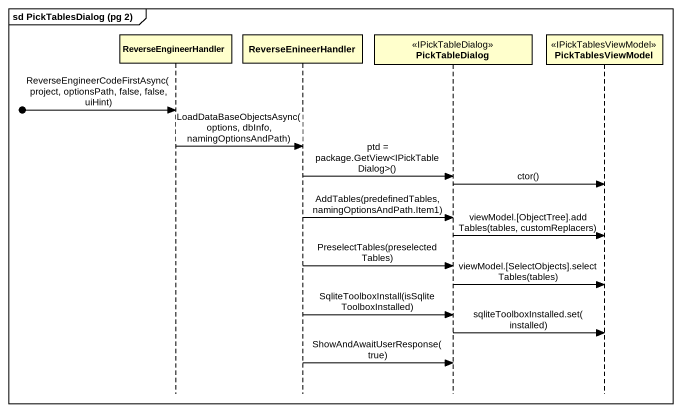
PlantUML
@startuml
mainframe sd PickTablesDialog (pg 2)
hide footbox
participant ReverseEngineerHandler
participant ReverseEnineerHandler
participant PickTableDialog <<IPickTableDialog>>
participant PickTablesViewModel <<IPickTablesViewModel>>

[o-> ReverseEngineerHandler : ReverseEngineerCodeFirstAsync(project, optionsPath, false, false, uiHint)
ReverseEngineerHandler -> ReverseEnineerHandler : LoadDataBaseObjectsAsync(options, dbInfo, namingOptionsAndPath)
ReverseEnineerHandler -> PickTableDialog : ptd = package.GetView<IPickTableDialog>()
PickTableDialog -> PickTablesViewModel : ctor()
ReverseEnineerHandler -> PickTableDialog : AddTables(predefinedTables, namingOptionsAndPath.Item1)
PickTableDialog -> PickTablesViewModel : viewModel.[ObjectTree].addTables(tables, customReplacers)
ReverseEnineerHandler -> PickTableDialog : PreselectTables(preselectedTables)
PickTableDialog -> PickTablesViewModel : viewModel.[SelectObjects].selectTables(tables)
ReverseEnineerHandler -> PickTableDialog : SqliteToolboxInstall(isSqliteToolboxInstalled)
PickTableDialog -> PickTablesViewModel : sqliteToolboxInstalled.set(installed)
ReverseEnineerHandler -> PickTableDialog : ShowAndAwaitUserResponse(true)
@enduml
